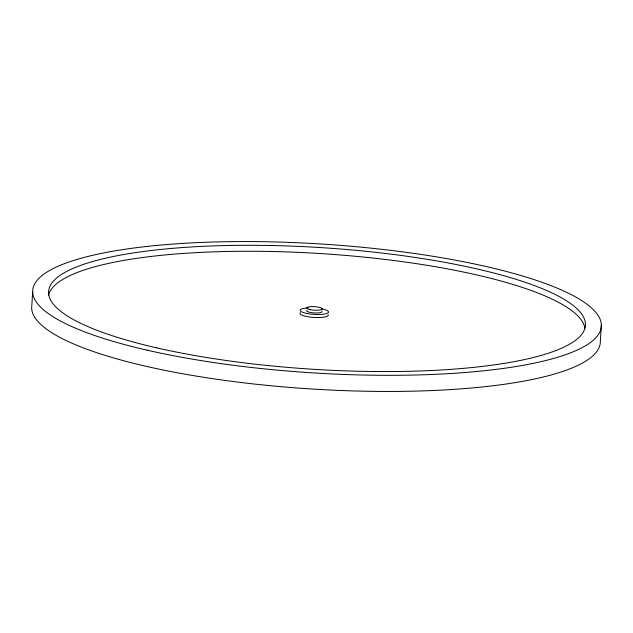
<?xml version="1.0" encoding="UTF-8"?>
<svg xmlns="http://www.w3.org/2000/svg" width="633" height="633" viewBox="0 0 633 633"><rect width="100%" height="100%" fill="white"/><g stroke="black" fill="none" stroke-linecap="round" stroke-linejoin="round"><path stroke-width="0.95" d="M32.663 292.042L31.65 308.176A284.89 64.574 3.6 0 0 318.526 389.406A284.89 64.574 3.6 0 0 600.337 340.958L601.35 324.824M321.817 308.88A14.179 3.212 3.6 0 1 324.745 313.976A14.179 3.212 3.6 0 1 302.97 312.409A14.179 3.212 3.6 0 1 308.2 307.907M321.841 311.167A7.77 1.764 3.6 0 1 314.902 312.963A7.77 1.764 3.6 0 1 306.641 310.502M328.171 314.641A14.179 3.212 3.6 0 1 313.382 317.402A14.179 3.212 3.6 0 1 300.414 312.647M48.583 295.113A268.946 60.958 3.6 0 1 318.929 253.469A268.946 60.958 3.6 0 1 584.892 328.163M156.62 347.834A268.946 60.958 3.6 0 0 583.618 331.463A268.946 60.958 3.6 0 0 210.781 246.008A268.946 60.958 3.6 0 0 156.62 347.834M309.877 309.569A7.77 1.764 3.6 0 0 322.221 309.094A7.77 1.764 3.6 0 0 311.444 306.625A7.77 1.764 3.6 0 0 309.877 309.569M147.109 350.176A284.89 64.574 3.6 0 0 599.427 332.823A284.89 64.574 3.6 0 0 204.491 242.312A284.89 64.574 3.6 0 0 147.109 350.176"/></g></svg>
